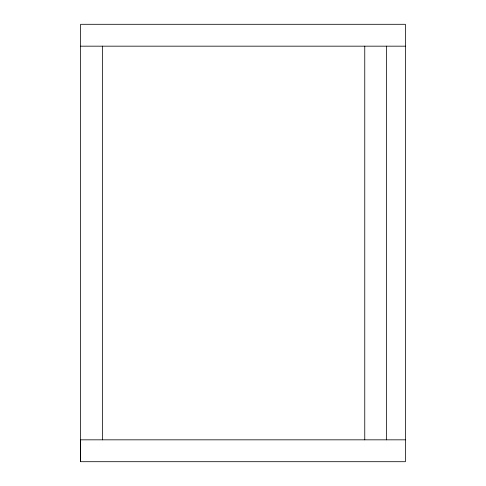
<?xml version="1.0" encoding="UTF-8"?>
<svg xmlns="http://www.w3.org/2000/svg" width="486" height="486" viewBox="0 0 486 486"><rect width="100%" height="100%" fill="white"/><g stroke="black" fill="none" stroke-linecap="round" stroke-linejoin="round"><path stroke-width="0.73" d="M80.615 461.7L80.615 24.3L405.385 24.3L405.385 461.7L80.615 461.7L80.615 439.83L405.385 439.83M80.615 46.17L405.385 46.17M386.631 46.17L386.631 439.83M364.761 46.17L364.761 439.83M102.485 46.17L102.485 439.83"/></g></svg>
